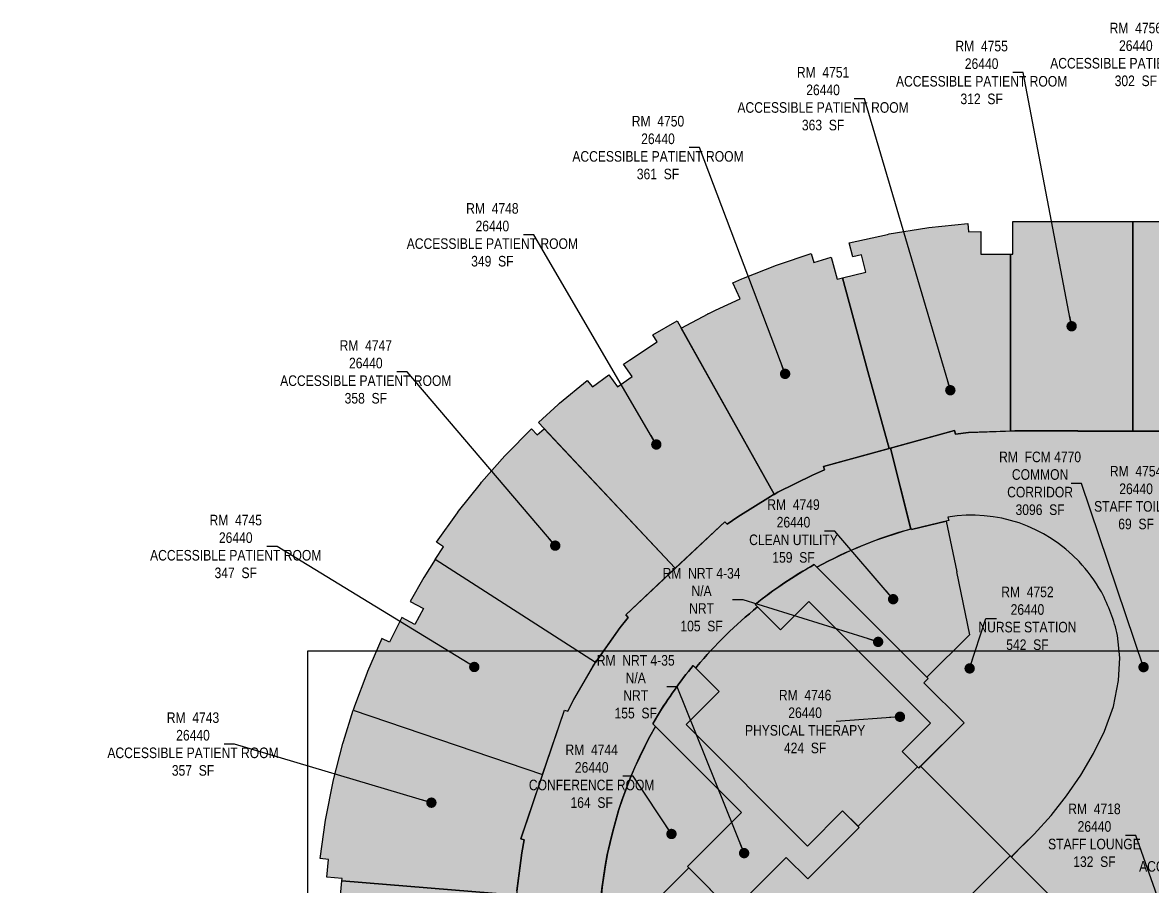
# Model space of a CAD drawing. Header units: inches. Extents: x -464 to 5863, y -325 to 4525.
# Drawn here: x -429 to 1069, y 3368 to 4514 of the extents above; entities that cross this region are included whole.
import ezdxf

# ---------------------------------------------------------------- set-up
doc = ezdxf.new("R2010")
doc.units = ezdxf.units.IN
doc.header["$LTSCALE"] = 48
doc.header["$MEASUREMENT"] = 0
for name, color, linetype in [('0-LABEL', 3, 'Continuous'), ('1-NRT', 200, 'Continuous'), ('1-NRT-PTN', 253, 'Continuous'), ('3-FCM', 190, 'Continuous'), ('3-FCM-PTN', 9, 'Continuous'), ('4-OCC', 6, 'Continuous'), ('4-OCC-PTN', 95, 'Continuous')]:
    doc.layers.add(name, color=color, linetype=linetype)
doc.layers.add('VP-Window', color=2, linetype='Continuous', plot=False)
doc.styles.add('ArialN', font='ARIALN.TTF')
doc.dimstyles.new('AB-220', dxfattribs={"dimscale": 220, "dimtxt": 0.0703125, "dimasz": 0.0625, "dimexe": 0.0625, "dimexo": 0.125, "dimgap": 0.1875, "dimtad": 0, "dimdec": 4, "dimrnd": 0.0625, "dimzin": 0, "dimdsep": 46, "dimlunit": 4, "dimtxsty": 'ArialN', "dimblk": 'ARCHTICK', "dimcen": 0.0625, "dimclrd": 256, "dimclre": 256, "dimclrt": 256, "dimadec": 0, "dimazin": 0, "dimtfac": 1, "dimtdec": 4, "dimtofl": 0, "dimtmove": 2, "dimatfit": 3, "dimldrblk": 'DOT', "dimfxl": 0, "dimfrac": 2, "dimtolj": 1, "dimtzin": 0, "dimlwd": -1, "dimlwe": -1, "dimarcsym": 0})

# ---------------------------------------------------------------- blocks, each defined once
blk = doc.blocks.new('_ArchTick')
at = {"const_width": 0.15}
blk.add_lwpolyline([(-0.5, -0.5), (0.5, 0.5)], dxfattribs=at)
blk = doc.blocks.new('_Dot')
at = {"lineweight": -2}
blk.add_line((-0.5, 0), (-1, 0), dxfattribs=at)
at = {"const_width": 0.5}
blk.add_lwpolyline([(-0.25, 0, 1), (0.25, 0, 1)], format="xyb", close=True, dxfattribs=at)

msp = doc.modelspace()

# ---------------------------------------------------------------- hatches: boundary and pattern name
at = {"layer": '1-NRT-PTN'}
h = msp.add_hatch(color=256, dxfattribs=at)
h.dxf.hatch_style = 1
edge = h.paths.add_edge_path()
edge.add_arc((896.5788500955109, 3301.093978106117), 566.0000000000701, 123.87358516390111, 128.7614464714486, ccw=False)
edge.add_arc((896.5788500953731, 3301.093978106329), 565.9999999998174, 119.1759593182058, 123.87358516390151, ccw=False)
edge.add_line((620.6576153211573, 3795.283690869014), (771.8181020233316, 3644.12320417605))
edge.add_line((771.8181020233316, 3644.12320417605), (766.16124777384, 3638.466349926556))
edge.add_line((766.16124777384, 3638.466349926556), (819.28264471048, 3585.344952989917))
edge.add_line((819.28264471048, 3585.344952989917), (759.2795633314, 3525.341871610835))
edge.add_line((759.2795633314, 3525.341871610835), (737.09408807167, 3547.527346870565))
edge.add_line((737.09408807167, 3547.527346870565), (774.6461626938946, 3585.079421492787))
edge.add_line((774.6461626938946, 3585.079421492787), (613.6025932786598, 3746.122990908021))
edge.add_line((613.6025932786598, 3746.122990908021), (576.050518656437, 3708.570916285798))
edge.add_line((576.050518656437, 3708.570916285798), (542.2179867089563, 3742.437810622235))
h = msp.add_hatch(color=256, dxfattribs=at)
h.dxf.hatch_style = 1
edge = h.paths.add_edge_path()
edge.add_arc((896.5788500954818, 3301.093978106158), 566.0000000000196, 140.4632226110262, 148.7487238157142, ccw=False)
edge.add_line((460.0705180172791, 3661.394513807019), (494.4554671029401, 3626.975864732303))
edge.add_line((494.4554671029401, 3626.975864732303), (450.5260918675104, 3583.046489496874))
edge.add_line((450.5260918675104, 3583.046489496874), (611.5696612827452, 3422.002920081638))
edge.add_line((611.5696612827452, 3422.002920081638), (658.2516819693611, 3468.684940768278))
edge.add_line((658.2516819693611, 3468.684940768278), (680.4371572291058, 3446.499465508545))
edge.add_line((680.4371572291058, 3446.499465508545), (612.2767680654944, 3378.339076344933))
edge.add_line((612.2767680654944, 3378.339076344933), (583.604802692934, 3406.985828372797))
edge.add_line((583.604802692934, 3406.985828372797), (511.9493906875379, 3335.3304163674))
edge.add_line((511.9493906875379, 3335.3304163674), (452.5378778883675, 3394.741929166571))
edge.add_line((452.5378778883675, 3394.741929166571), (524.1932898925949, 3466.397341171657))
edge.add_line((524.1932898925949, 3466.397341171657), (406.450249687885, 3584.165594720437))
edge.add_line((406.450249687885, 3584.165594720437), (412.705271520381, 3594.73041991294))
at = {"layer": '3-FCM-PTN'}
h = msp.add_hatch(color=256, dxfattribs=at)
h.dxf.hatch_style = 1
edge = h.paths.add_edge_path()
edge.add_line((1113.578033713755, 3828.202172647096), (1113.578033713755, 3760.764672647096))
edge.add_arc((869.5217420051583, 3671.555794435677), 259.8493745889942, 3.151092987763491, 20.078663492425108, ccw=False)
edge.add_arc((829.4082242399043, 3666.163850940581), 300.2154631269592, -10.628161886380724, 3.757771263953998, ccw=False)
edge.add_line((1124.473435582826, 3610.79377458438), (1113.16885824828, 3565.471297259224))
edge.add_line((1113.16885824828, 3565.471297259224), (1105.26908182826, 3541.833664056995))
edge.add_line((1105.26908182826, 3541.833664056995), (1099.333073101966, 3526.926719010287))
edge.add_line((1099.333073101966, 3526.926719010287), (1094.042128752156, 3514.338916519317))
edge.add_line((1094.042128752156, 3514.338916519317), (1088.492230906537, 3502.107699963561))
edge.add_line((1088.492230906537, 3502.107699963561), (1145.452738613305, 3502.107007489641))
edge.add_line((1145.452738613305, 3502.107007489641), (1145.452738613305, 3471.982007489647))
edge.add_line((1145.452738613305, 3471.982007489647), (1205.513038158238, 3471.982007489646))
edge.add_line((1205.513038158238, 3471.982007489646), (1334.702738613307, 3472.077172647094))
edge.add_line((1334.702738613307, 3472.077172647094), (1334.702738613307, 3471.952172647094))
edge.add_line((1334.702738613307, 3471.952172647094), (1403.327754191595, 3471.982007489645))
edge.add_line((1403.327754191595, 3471.982007489645), (1403.327754191595, 3491.732007489644))
edge.add_line((1403.327754191595, 3491.732007489644), (1499.077738613239, 3491.732007489644))
edge.add_line((1499.077738613239, 3491.732007489644), (1499.077754191595, 3467.107007489649))
edge.add_line((1499.077754191595, 3467.107007489649), (1530.077738613239, 3467.107007489648))
edge.add_line((1530.077738613239, 3467.107007489648), (1530.077754191595, 3496.856298804256))
edge.add_line((1530.077754191595, 3496.856298804256), (1586.577754188475, 3496.856298804259))
edge.add_line((1586.577754188475, 3496.856298804259), (1586.577738416591, 3518.044421758437))
edge.add_line((1586.577738416591, 3518.044421758437), (1698.577738613287, 3518.044507489659))
edge.add_line((1698.577738613287, 3518.044507489659), (1698.577754191578, 3515.57717264709))
edge.add_line((1698.577754191578, 3515.57717264709), (1690.577738610186, 3515.577172647091))
edge.add_line((1690.577738610186, 3515.577172647091), (1690.577738610186, 3467.077905552353))
edge.add_line((1690.577738610186, 3467.077905552353), (1944.622666659946, 3467.077905552353))
edge.add_line((1944.622666659946, 3467.077905552353), (1944.622666659946, 3364.013951851784))
edge.add_line((1944.622666659946, 3364.013951851784), (1842.827738613302, 3364.012671013478))
edge.add_line((1842.827738613302, 3364.012671013478), (1842.827738613302, 3359.840728938843))
edge.add_line((1842.827738613302, 3359.840728938843), (1050.500837960817, 3359.840728938843))
edge.add_line((1050.500837960817, 3359.840728938843), (989.1304007638047, 3298.470291741831))
edge.add_line((989.1304007638047, 3298.470291741831), (958.8420668139898, 3328.758625691646))
edge.add_line((958.8420668139898, 3328.758625691646), (959.74283279864, 3329.659391676296))
edge.add_line((959.74283279864, 3329.659391676296), (881.9244649306676, 3407.477769097246))
edge.add_line((881.9244649306676, 3407.477769097246), (912.2565891506312, 3437.809893317209))
edge.add_line((912.2565891506312, 3437.809893317209), (934.6794090287314, 3462.460778224522))
edge.add_line((934.6794090287314, 3462.460778224522), (955.3000059372972, 3488.564134632164))
edge.add_line((955.3000059372972, 3488.564134632164), (974.0322943711964, 3515.991071706486))
edge.add_line((974.0322943711964, 3515.991071706486), (990.8694424449242, 3544.741181443036))
edge.add_line((990.8694424449242, 3544.741181443036), (1005.644745466971, 3574.506721267549))
edge.add_line((1005.644745466971, 3574.506721267549), (1017.495987070415, 3607.265318663052))
edge.add_line((1017.495987070415, 3607.265318663052), (1024.401225688564, 3641.522704021667))
edge.add_line((1024.401225688564, 3641.522704021667), (1025.883735810645, 3671.461709501473))
edge.add_line((1025.883735810645, 3671.461709501473), (1022.812802443561, 3701.277306982524))
edge.add_arc((800.6111259082473, 3652.038095093618), 227.5919265759328, 12.49466316577118, 28.04783506279022)
edge.add_arc((813.0848629529132, 3651.749137135179), 216.8054369348024, 29.66547328204573, 42.88538997744219)
edge.add_arc((829.2958716009333, 3664.771290165065), 196.0710116686787, 43.32097591850857, 99.1857372867085)
edge.add_line((797.9959867114995, 3858.327893830989), (798.9451620128058, 3853.862375129293))
edge.add_line((798.9451620128058, 3853.862375129293), (749.7755216519655, 3841.603006894886))
edge.add_line((749.7755216519655, 3841.603006894886), (749.7755216437346, 3841.603006892827))
edge.add_line((749.7755216437346, 3841.603006892827), (749.4667476144297, 3842.555416524074))
edge.add_line((749.4667476144297, 3842.555416524074), (748.7876903142243, 3842.370443941763))
edge.add_line((748.7876903142243, 3842.370443941763), (721.7990874320059, 3949.78129015099))
edge.add_line((721.7990874320059, 3949.78129015099), (806.7681102795251, 3972.946504617268))
edge.add_line((806.7681102795251, 3972.946504617268), (807.9915339900527, 3968.459038405239))
edge.add_line((807.9915339900527, 3968.459038405239), (825.1192358128029, 3970.463516488446))
edge.add_line((825.1192358128029, 3970.463516488446), (886.5952015190416, 3972.576451851774))
edge.add_line((886.5952015190416, 3972.576451851774), (970.3902386101873, 3972.577184757045))
edge.add_line((970.3902386101873, 3972.577184757045), (970.3902386101873, 3972.3263595513))
edge.add_line((970.3902386101873, 3972.3263595513), (1115.827738610187, 3972.326359551299))
edge.add_line((1115.827738610187, 3972.326359551299), (1115.827738610187, 3972.577172647105))
edge.add_line((1115.827738610187, 3972.577172647105), (1295.952738610189, 3972.57717264708))
edge.add_line((1295.952738610189, 3972.57717264708), (1295.952738610189, 3972.327184757019))
edge.add_line((1295.952738610189, 3972.327184757019), (1440.827738610198, 3972.327184757041))
edge.add_line((1440.827738610198, 3972.327184757041), (1440.827738610198, 3972.579612159221))
edge.add_line((1440.827738610198, 3972.579612159221), (1597.765238610189, 3972.577184756984))
edge.add_line((1597.765238610189, 3972.577184756984), (1630.390238610187, 3972.577184756984))
edge.add_line((1630.390238610187, 3972.577184756984), (1630.390238610187, 3972.327184757025))
edge.add_line((1630.390238610187, 3972.327184757025), (1775.827738610184, 3972.327184757016))
edge.add_line((1775.827738610184, 3972.327184757016), (1775.824657182819, 3972.577146770491))
edge.add_line((1775.824657182819, 3972.577146770491), (1816.327738610186, 3972.577184757041))
edge.add_line((1816.327738610186, 3972.577184757041), (1816.327738610177, 3972.32718475704))
edge.add_line((1816.327738610177, 3972.32718475704), (1948.327738610184, 3972.327184756978))
edge.add_line((1948.327738610184, 3972.327184756978), (1948.327738610184, 3972.577184757077))
edge.add_line((1948.327738610184, 3972.577184757077), (2045.577738610189, 3972.577184756989))
edge.add_line((2045.577738610189, 3972.577184756989), (2045.577738610189, 4070.826451851781))
edge.add_line((2045.577738610189, 4070.826451851781), (2115.577738610189, 4070.82645185178))
edge.add_line((2115.577738610189, 4070.82645185178), (2115.577738610189, 3969.95145185178))
edge.add_line((2115.577738610189, 3969.95145185178), (2281.910683266682, 3969.326451851779))
edge.add_line((2281.910683266682, 3969.326451851779), (2281.982439541505, 3874.077172647092))
edge.add_line((2281.982439541505, 3874.077172647092), (2110.452738610182, 3874.077172647092))
edge.add_line((2110.452738610182, 3874.077172647092), (2110.452738610182, 3792.577172647096))
edge.add_line((2110.452738610182, 3792.577172647096), (2103.077738610182, 3792.577235315806))
edge.add_line((2103.077738610182, 3792.577235315806), (2103.077738613305, 3737.827172647092))
edge.add_line((2103.077738613305, 3737.827172647092), (2129.702738613287, 3737.827172645417))
edge.add_line((2129.702738613287, 3737.827172645417), (2129.702738613287, 3502.07717264709))
edge.add_line((2129.702738613287, 3502.07717264709), (2105.70273861018, 3502.07717264709))
edge.add_line((2105.70273861018, 3502.07717264709), (2105.70273861018, 3466.827905552354))
edge.add_line((2105.70273861018, 3466.827905552354), (2129.7027386133, 3466.827905552354))
edge.add_line((2129.7027386133, 3466.827905552354), (2129.7027386133, 3367.077184757038))
edge.add_line((2129.7027386133, 3367.077184757038), (2109.952738610181, 3367.077184757038))
edge.add_line((2109.952738610181, 3367.077184757038), (2109.952738610181, 3235.577172647105))
edge.add_line((2109.952738610159, 3235.577172647105), (2109.952738610201, 3183.139497853334))
edge.add_line((2109.952738610201, 3183.139497853334), (1997.577738606957, 3183.139497853334))
edge.add_line((1997.577738606957, 3183.139497853334), (1997.577738613309, 3367.076451851783))
edge.add_line((1997.577738613309, 3367.076451851783), (1950.577738656846, 3367.076451866884))
edge.add_line((1950.577738656846, 3367.076451866884), (1950.577738613309, 3364.013951851782))
edge.add_line((1950.577738613309, 3364.013951851782), (1944.638229878299, 3364.013951851784))
edge.add_line((1944.638229878299, 3364.013951851784), (1944.638431876614, 3467.077905552353))
edge.add_line((1944.638431876614, 3467.077905552353), (1997.577738607062, 3467.077905549551))
edge.add_line((1997.577738607062, 3467.077905549551), (1997.577738610189, 3867.077905552354))
edge.add_line((1997.577738610189, 3867.077905552354), (1690.577738610186, 3867.077905534506))
edge.add_line((1690.577738610186, 3867.077905534506), (1690.577738613145, 3816.169507489644))
edge.add_line((1690.577738613145, 3816.169507489644), (1573.702738610097, 3816.169507489644))
edge.add_line((1573.702738610097, 3816.169507489644), (1573.702738610097, 3832.077172647097))
edge.add_line((1573.702738610097, 3832.077172647097), (1500.452738610184, 3832.077172647097))
edge.add_line((1500.452738610184, 3832.077172647097), (1500.452738610117, 3862.232007489691))
edge.add_line((1500.452738610117, 3862.232007489691), (1332.077738613245, 3862.232007489645))
edge.add_line((1332.077738613245, 3862.232007489645), (1332.077738613245, 3867.107007489691))
edge.add_line((1332.077738613245, 3867.107007489691), (1223.077738613239, 3867.107007489645))
edge.add_line((1223.077738613239, 3867.107007489645), (1223.077738613239, 3861.982007489645))
edge.add_line((1223.077738613239, 3861.982007489645), (1145.577738613239, 3861.982007489646))
edge.add_line((1145.577738613239, 3861.982007489646), (1145.577738613307, 3828.202172647096))
edge.add_line((1145.577738613307, 3828.202172647096), (1113.578033713755, 3828.202172647096))
h = msp.add_hatch(color=256, dxfattribs=at)
h.dxf.hatch_style = 1
edge = h.paths.add_edge_path()
edge.add_line((463.3855045196962, 3658.076299651527), (460.0922486531218, 3661.372783171177))
edge.add_arc((896.6005807313245, 3301.072247470315), 566.0000000000197, 140.4632226110263, 148.7487238157143)
edge.add_line((412.7270021562236, 3594.708689277098), (406.4719803237277, 3584.143864084594))
edge.add_line((406.4719803237277, 3584.143864084594), (410.0525751296228, 3580.563269280803))
edge.add_arc((896.6005651530136, 3301.041679722518), 561.1249999999928, 150.1226528891559, 174.75821161997)
edge.add_arc((907.5053651458322, 3300.233726679023), 572.0580422735987, 174.7774093992157, 179.4419433045306)
edge.add_line((335.4744571363445, 3305.805442011269), (335.5994571363445, 3251.804709106011))
edge.add_line((335.5994571363445, 3251.804709106011), (335.5994571363445, 3105.555267217496))
edge.add_line((335.5994571363445, 3105.555267217496), (330.4744571363445, 3105.555267217496))
edge.add_line((330.4744571363445, 3105.555267217496), (330.8505651530196, 2992.646894879483))
edge.add_line((330.8505651530196, 2992.646894879483), (330.8505651530196, 2884.646894879483))
edge.add_arc((331.8505651530196, 2884.646894879483), 1, 180, 270)
edge.add_line((331.8505651530196, 2883.646894879483), (362.0858465272232, 2883.646894879483))
edge.add_line((362.0858465272232, 2883.646894879483), (482.5325853363903, 3004.093633688588))
edge.add_line((482.5325853363903, 3004.093633688588), (479.0704822331173, 3007.555736791861))
edge.add_line((479.0704822331173, 3007.555736791861), (556.3211651709263, 3084.80641972967))
edge.add_line((556.3211651709263, 3084.80641972967), (880.4588530051952, 3408.943371469808))
edge.add_line((880.4588530051952, 3408.943371469808), (959.74283279864, 3329.659391676296))
edge.add_line((959.74283279864, 3329.659391676296), (774.8175270101912, 3144.734085887842))
edge.add_line((774.8175270101912, 3144.734085887842), (774.4637100348629, 3144.380273376116))
edge.add_line((774.4637100348629, 3144.380273376116), (693.6770238690716, 3063.593582746724))
edge.add_line((693.6770238690716, 3063.593582746724), (377.2244692460191, 2747.141028123659))
edge.add_line((377.2244692460191, 2747.141028123659), (377.2244692460191, 2726.055267217489))
edge.add_line((377.2244692460191, 2726.055267217489), (337.8494571363427, 2726.055267217489))
edge.add_line((337.8494571363427, 2726.055267217489), (337.8494571363427, 2443.726467140116))
edge.add_line((337.8494571363427, 2443.726467140116), (330.5994571363427, 2443.726467140116))
edge.add_line((330.5994571363427, 2443.726467140116), (330.5994571363427, 2368.181174916513))
edge.add_line((330.5994571363427, 2368.181174916513), (345.3494692491405, 2368.181174916513))
edge.add_line((345.3494692491405, 2368.181174916513), (345.3494654414463, 2300.305436207182))
edge.add_line((345.3494654414463, 2300.305436207182), (227.5369692491405, 2300.305436207182))
edge.add_line((227.5369692491405, 2300.305436207182), (227.5369692491442, 2375.555442011253))
edge.add_line((227.5369692491442, 2375.555442011253), (223.1005651529905, 2375.555442011253))
edge.add_line((223.1005651529905, 2375.555442011253), (223.1002351160279, 2471.742942011162))
edge.add_line((223.1002351160279, 2471.742942011162), (223.3477434341404, 2471.742942011162))
edge.add_line((223.3477434341404, 2471.742942011162), (223.347743434115, 2617.056010592125))
edge.add_line((223.347743434115, 2617.056010592125), (223.0977434341113, 2617.056010592125))
edge.add_line((223.0977434341113, 2617.056010592125), (223.0977434340895, 2797.181010592112))
edge.add_line((223.0977434340895, 2797.181010592112), (223.3477434340895, 2797.181010592112))
edge.add_line((223.3477434340895, 2797.181010592112), (223.3477434341077, 2942.057147753656))
edge.add_line((223.3477434341077, 2942.057147753656), (223.0977434341077, 2942.057147753656))
edge.add_line((223.0977434341077, 2942.057147753656), (223.0977434341295, 3122.182147753617))
edge.add_line((223.0977434341295, 3122.182147753617), (223.3477434340695, 3122.182147753617))
edge.add_line((223.3477434340695, 3122.182147753617), (223.3505651529978, 3191.556983429149))
edge.add_line((223.3505651529978, 3191.556983429149), (223.0977434340513, 3191.555267217477))
edge.add_line((223.0977434340513, 3191.555267217477), (223.0977434340622, 3284.117767217476))
edge.add_line((223.0977434340622, 3284.117767217476), (223.3505651530087, 3284.117767217476))
edge.add_line((223.3505651530087, 3284.117767217476), (223.3477434339149, 3301.041707018187))
edge.add_line((223.3477434339149, 3301.041707018187), (225.4841328296226, 3351.941019152155))
edge.add_line((225.4841328296226, 3351.941019152155), (225.6681058266696, 3356.805539149108))
edge.add_line((225.6681058266696, 3356.805539149108), (226.1479061275897, 3362.38156482607))
edge.add_line((226.1479061275897, 3362.38156482607), (232.7200452074977, 3412.95633141592))
edge.add_line((232.7200452074977, 3412.95633141592), (235.860031664428, 3430.236284093193))
edge.add_line((235.860031664428, 3430.236284093193), (231.4702071707653, 3431.726428713229))
edge.add_line((231.4702071707653, 3431.726428713229), (289.2923200377064, 3602.318414252311))
edge.add_line((289.2923200377064, 3602.318414252311), (293.7610089839383, 3600.801498757978))
edge.add_line((293.7610089839383, 3600.801498757978), (301.7179625816281, 3616.286393088212))
edge.add_line((301.7179625816281, 3616.286393088212), (327.6129496427421, 3660.927224084349))
edge.add_line((327.6129496427421, 3660.927224084349), (330.3924540537683, 3665.248333245127))
edge.add_line((330.3924540537683, 3665.248333245127), (333.4329915633463, 3669.968217852993))
edge.add_line((333.4329915633463, 3669.968217852993), (363.2696445087842, 3711.94468946165))
edge.add_line((363.2696445087842, 3711.94468946165), (373.8543272326443, 3725.306749496043))
edge.add_line((373.8543272326443, 3725.306749496043), (370.6715006943851, 3728.690349297356))
edge.add_line((370.6715006943851, 3728.690349297356), (501.8693216444045, 3852.108935429844))
edge.add_line((501.8693216444045, 3852.108935429844), (505.0538201168675, 3848.723713855865))
edge.add_line((505.0538201168675, 3848.723713855865), (519.4772755562846, 3858.746364012477))
edge.add_line((519.4772755562846, 3858.746364012477), (562.7614439843602, 3885.691934078059))
edge.add_line((562.7614439843602, 3885.691934078059), (567.640898831558, 3888.453235647239))
edge.add_line((567.640898831558, 3888.453235647239), (572.5491089620283, 3891.167244830408))
edge.add_line((572.5491089620283, 3891.167244830408), (618.1503295217536, 3914.009842084883))
edge.add_line((618.1503295217536, 3914.009842084883), (634.2141391391252, 3921.056092570307))
edge.add_line((634.2141391391252, 3921.056092570307), (632.9950636215418, 3925.542879330768))
edge.add_line((632.9950636215418, 3925.542879330768), (721.7990874320095, 3949.781290150979))
edge.add_line((721.7990874320095, 3949.781290150979), (747.885395264013, 3846.115096555124))
edge.add_line((747.885395264013, 3846.115096555124), (748.7876903142243, 3842.370443941763))
edge.add_arc((897.5317547774041, 3298.987096977963), 563.3739952026618, 105.3089466258084, 119.0139452709643)
edge.add_line((624.2827022559705, 3791.658603934421), (620.679345957, 3795.261960233172))
edge.add_arc((896.6005807312183, 3301.072247470485), 565.9999999998198, 119.1759593182059, 128.761446471449)
edge.add_line((542.2397173448172, 3742.416079986405), (545.5443900002502, 3739.108050903248))
edge.add_arc((878.9597558135335, 3324.803715225146), 531.8024903308359, 128.825703994237, 128.8280798935644)
edge.add_arc((896.5739409465023, 3301.069518893304), 561.3371981902865, 128.7097795917253, 140.2621555218005)
edge.add_arc((871.2583598507158, 3320.334507263956), 529.5562146184747, 140.1140029927087, 140.3733209694459)
at = {"layer": '4-OCC-PTN'}
h = msp.add_hatch(color=13, dxfattribs=at)
h.dxf.hatch_style = 1
h.paths.add_polyline_path([(881.0152386101873, 3972.384667943694), (825.1192358128029, 3970.463516488446), (807.9915339900527, 3968.459038405239), (806.7681102795251, 3972.946504617268), (719.8808271952477, 3949.258312384523), (691.5348258483046, 4051.465477420466), (691.878106036642, 4051.560682298496), (658.230566003531, 4175.387232233883), (689.04004038082, 4183.06889694902), (683.2467423307536, 4206.304843854961), (671.6030689939145, 4203.401750035709), (666.9333260996519, 4222.131305639057), (717.6311784197479, 4233.272627904264), (720.1208713453162, 4233.747149175791), (770.0945151964517, 4241.827897331348), (772.5726587832652, 4242.157752395187), (824.198143015261, 4247.564129750868), (825.0466747591382, 4236.467691037355), (841.5777386101782, 4237.130044897422), (841.5777386101782, 4206.827172647094), (881.0152386101873, 4206.827172647094)])
h = msp.add_hatch(color=13, dxfattribs=at)
h.dxf.hatch_style = 1
h.paths.add_polyline_path([(1043.108916382684, 4250.326926749518), (883.9527386101873, 4250.326885405952), (883.9527386101873, 4206.827172647094), (881.0152386101873, 4206.827172647094), (881.0152386101873, 3972.384667943694), (886.5952015190425, 3972.576451851774), (970.3902386101873, 3972.577184757045), (1043.108916382682, 3972.3263595513)])
h = msp.add_hatch(color=13, dxfattribs=at)
h.dxf.hatch_style = 1
h.paths.add_polyline_path([(1148.452738610184, 3972.5771726471), (1115.827738610187, 3972.577172647105), (1115.827738610187, 3972.326359551299), (1043.390238610178, 3972.3263595513), (1043.108916382684, 4250.326926749518), (1092.077738288557, 4250.326926749518), (1092.077738288557, 4239.202905552354), (1116.327738610184, 4239.202905552354), (1116.327738610184, 4206.827172647094), (1148.577749588654, 4206.827181024802), (1148.577738288552, 4250.32695414684), (1205.890238610187, 4250.32695414684), (1205.890238610187, 3972.577172646978)])
h = msp.add_hatch(color=13, dxfattribs=at)
h.dxf.hatch_style = 1
h.paths.add_polyline_path([(719.8808271952477, 3949.258312384523), (632.9733329856609, 3925.564609966756), (634.1924085032825, 3921.077823206149), (618.128598885911, 3914.031572720725), (572.5273783261856, 3891.188975466251), (570.2911872173701, 3889.971368835162), (567.6191681957154, 3888.474966283082), (444.1308640063254, 4108.979199777499), (479.7078038276305, 4127.662592110926), (479.647525661716, 4127.771336799262), (481.5407065056062, 4128.758387875252), (489.5310359195629, 4132.917904818243), (522.4679142003444, 4147.928162659187), (512.8538617233063, 4169.024356671716), (524.5084714631031, 4174.335647872929), (526.8694080649949, 4175.337793201063), (570.7212517055615, 4192.611345513054), (573.1279153919623, 4193.48729143024), (616.5029699476692, 4207.99641256705), (620.2089962382835, 4195.874417665627), (643.1375078954553, 4202.884292500141), (651.1335896169131, 4173.617757285267), (658.2306909765176, 4175.38726339319), (691.878106036642, 4051.560682298496), (691.5348258483046, 4051.465477420466)])
h = msp.add_hatch(color=13, dxfattribs=at)
h.dxf.hatch_style = 1
h.paths.add_polyline_path([(567.6212842053429, 3888.471187875897), (562.7397133485175, 3885.713664713901), (519.4411074729888, 3858.758062275317), (505.032089481023, 3848.745444491708), (501.8475910085618, 3852.130666065686), (436.2486805335849, 3790.421372999475), (254.6629536054044, 3983.66561550557), (280.7430659413641, 4007.559542078267), (282.6759024068598, 4009.244987329945), (319.5490830537693, 4039.640892242465), (326.4003223565034, 4030.871705954211), (348.2112806679835, 4047.010966316531), (359.7224484367017, 4030.91930143616), (379.24222376925, 4044.882767014836), (367.6602096830248, 4061.073469214637), (375.4736718432797, 4066.245087069434), (375.4043479696594, 4066.349824016101), (412.2109690933231, 4090.711595409581), (406.4962049776369, 4099.789815378337), (438.6652182218533, 4118.738812577831)])
h = msp.add_hatch(color=13, dxfattribs=at)
h.dxf.hatch_style = 1
h.paths.add_polyline_path([(262.3235147887409, 3975.513162962815), (436.2486805335849, 3790.421372999475), (370.6497700585425, 3728.712079933199), (373.8290708067981, 3725.324077615713), (362.9539894433802, 3711.561900473795), (333.432359240269, 3669.974955165329), (332.0886446464957, 3667.963033087377), (330.3606080648025, 3665.276570467028), (117.9324470129451, 3801.918573411351), (128.7881058989334, 3818.958544958516), (119.5900727710561, 3825.162696336544), (147.311360263857, 3864.084285191391), (148.8547649864214, 3866.132454237004), (177.8220934926959, 3902.550993336155), (179.4512079182715, 3904.489678872671), (210.2661870232043, 3939.319735307207), (212.0174848456483, 3941.197650407293), (245.4086382979605, 3975.162669864396), (253.3139189078339, 3967.257389254524)])
h = msp.add_hatch(color=13, dxfattribs=at)
h.dxf.hatch_style = 1
edge = h.paths.add_edge_path()
edge.add_line((749.7755216519637, 3841.603006894886), (795.4687184990909, 3852.95019484522))
edge.add_line((795.4687184990909, 3852.95019484522), (809.7579283673568, 3785.724747858382))
edge.add_line((809.7579283673568, 3785.724747858382), (809.2546735533143, 3785.617777745465))
edge.add_line((809.2546735533143, 3785.617777745465), (826.353349335208, 3702.105597046209))
edge.add_line((826.353349335208, 3702.105597046209), (770.094529244203, 3645.846776955179))
edge.add_line((770.094529244203, 3645.846776955179), (624.260971625945, 3791.680334573437))
edge.add_arc((896.5556328608361, 3301.057356718124), 561.1196743446441, 105.1967599438079, 119.0301772345097, ccw=False)
edge.add_line((749.4667476149299, 3842.55541652421), (749.7755216519637, 3841.603006894886))
h = msp.add_hatch(color=13, dxfattribs=at)
h.dxf.hatch_style = 1
edge = h.paths.add_edge_path()
edge.add_line((761.6695731392957, 3527.731881418731), (881.9244649306676, 3407.477769097246))
edge.add_line((881.9244649306676, 3407.477769097246), (883.6480329333555, 3409.201337099933))
edge.add_line((883.6480329333555, 3409.201337099933), (897.9669452523777, 3423.520249418954))
edge.add_line((897.9669452523777, 3423.520249418954), (912.2565891506312, 3437.80989331721))
edge.add_line((912.2565891506312, 3437.80989331721), (934.6794090287314, 3462.460778224522))
edge.add_line((934.6794090287314, 3462.460778224522), (955.3000059372972, 3488.564134632164))
edge.add_line((955.3000059372972, 3488.564134632164), (974.0322943711964, 3515.991071706487))
edge.add_line((974.0322943711964, 3515.991071706487), (990.8694424449242, 3544.741181443036))
edge.add_line((990.8694424449242, 3544.741181443036), (1005.644745466971, 3574.506721267549))
edge.add_line((1005.644745466971, 3574.506721267549), (1017.495987070415, 3607.265318663052))
edge.add_line((1017.495987070415, 3607.265318663052), (1024.401225688566, 3641.522704021668))
edge.add_line((1024.401225688566, 3641.522704021668), (1025.883735810645, 3671.461709501473))
edge.add_line((1025.883735810645, 3671.461709501473), (1022.812802443561, 3701.277306982525))
edge.add_arc((800.6111259082506, 3652.038095093619), 227.5919265759296, 12.49466316577148, 28.04783506279051)
edge.add_arc((813.0848629529094, 3651.74913713518), 216.8054369348055, 29.66547328204512, 42.8853899774416)
edge.add_arc((829.2958716009351, 3664.771290165068), 196.0710116686759, 43.32097591850845, 99.18573728670917)
edge.add_line((797.9959867114995, 3858.327893830989), (798.9451620128058, 3853.862375129293))
edge.add_line((798.9451620128058, 3853.862375129293), (795.4687184990909, 3852.95019484522))
edge.add_line((795.4687184990909, 3852.95019484522), (809.7579283673714, 3785.724747858385))
edge.add_line((809.7579283673714, 3785.724747858385), (809.2546735533143, 3785.617777745465))
edge.add_line((809.2546735533143, 3785.617777745465), (826.353349335208, 3702.105597046209))
edge.add_line((826.353349335208, 3702.105597046209), (770.094529244203, 3645.846776955179))
edge.add_line((770.094529244203, 3645.846776955179), (771.8181020233316, 3644.12320417605))
edge.add_line((771.8181020233316, 3644.12320417605), (766.16124777384, 3638.466349926556))
edge.add_line((766.16124777384, 3638.466349926556), (819.28264471048, 3585.344952989917))
edge.add_line((819.28264471048, 3585.344952989917), (761.6695731392957, 3527.731881418731))
h = msp.add_hatch(color=13, dxfattribs=at)
h.dxf.hatch_style = 1
h.paths.add_polyline_path([(330.3517946282174, 3665.262868808051), (117.9336122857295, 3801.917823862861), (102.7365571773645, 3778.065803796226), (84.77166031644097, 3746.312955323774), (102.2606952164589, 3737.013870516776), (90.9933777095977, 3715.823128288162), (73.50437298986449, 3725.122197048016), (57.22129662819876, 3692.476240295884), (47.13701695120486, 3697.179759340813), (28.08574696437077, 3653.35372256695), (27.12503630687766, 3650.975880192849), (10.83925624585768, 3607.417581726771), (9.123892153260527, 3602.200393293419), (260.3981183787874, 3517.031054136724), (289.2705775813575, 3602.340109962268), (293.7441950025369, 3600.82156041449), (301.7611291131544, 3616.430557348005), (327.5912190068976, 3660.94895472019)])
h = msp.add_hatch(color=13, dxfattribs=at)
h.dxf.hatch_style = 1
edge = h.paths.add_edge_path()
edge.add_arc((871.2366292148304, 3320.356237900135), 529.5562146182197, 140.1140029927259, 140.3756625806526, ccw=False)
edge.add_arc((896.5522103104613, 3301.091249529455), 561.3371981899303, 128.7097795917292, 140.2621555218044, ccw=False)
edge.add_line((545.5054795829911, 3739.115955359247), (576.050518656437, 3708.570916285798))
edge.add_line((576.050518656437, 3708.570916285798), (613.6025932787126, 3746.122990908072))
edge.add_line((613.6025932787126, 3746.122990908072), (774.6461626939455, 3585.079421492839))
edge.add_line((774.6461626939455, 3585.079421492839), (737.0940880717245, 3547.527346870615))
edge.add_line((737.0940880717245, 3547.527346870615), (757.5559905522551, 3527.06544438998))
edge.add_line((757.5559905522551, 3527.06544438998), (678.71358445001, 3448.223038287731))
edge.add_line((678.71358445001, 3448.223038287731), (658.2516819694175, 3468.684940768334))
edge.add_line((658.2516819694175, 3468.684940768334), (611.5696612827852, 3422.002920081703))
edge.add_line((611.5696612827852, 3422.002920081703), (450.5260918675632, 3583.046489496926))
edge.add_line((450.5260918675632, 3583.046489496926), (494.4554671029911, 3626.975864732354))
edge.add_line((494.4554671029911, 3626.975864732354), (463.3499711143087, 3658.081360720997))
h = msp.add_hatch(color=13, dxfattribs=at)
h.dxf.hatch_style = 1
h.paths.add_polyline_path([(225.6463751908269, 3356.827269784951), (-5.975665235804485, 3376.073203376993), (-5.722093120793801, 3379.12484801231), (-25.7469704065405, 3380.789500335362), (-23.77176119057353, 3404.31164272249), (-34.83164171199846, 3405.552206821868), (-27.72636598241829, 3456.108873104486), (-27.22760569871556, 3458.627797044614), (-17.63106938054611, 3507.463130587609), (-17.06194917199886, 3509.968122922976), (-4.684812244549761, 3558.173895030098), (-3.979484908937451, 3560.64179010646), (9.123892153260527, 3602.200393293419), (260.3981183787874, 3517.031054136725), (231.4484765349227, 3431.748159349072), (235.8383010285853, 3430.258014729035), (232.6930956592952, 3412.978739696578), (226.0711926155638, 3361.938970913861)])
h = msp.add_hatch(color=13, dxfattribs=at)
h.dxf.hatch_style = 1
edge = h.paths.add_edge_path()
edge.add_arc((896.1424739817041, 3301.181295373056), 560.6930707639245, 150.1126305999556, 175.0174823891632, ccw=False)
edge.add_line((410.0178713677043, 3580.572759695179), (524.2078330720943, 3466.382797992157))
edge.add_line((524.2078330720943, 3466.382797992157), (452.5248891848865, 3394.69985410409))
edge.add_line((452.5248891848865, 3394.69985410409), (454.2484619640392, 3392.976281324959))
edge.add_line((454.2484619640392, 3392.976281324959), (411.1495984416935, 3349.877417802097))
edge.add_line((411.1495984416935, 3349.877417802097), (337.5681248862894, 3349.878483539449))
h = msp.add_hatch(color=13, dxfattribs=at)
h.dxf.hatch_style = 1
edge = h.paths.add_edge_path()
edge.add_line((337.568124885595, 3349.878483531488), (411.1506641710854, 3349.878483531488))
edge.add_line((411.1506641710854, 3349.878483531488), (454.2484619640287, 3392.976281324948))
edge.add_line((454.2484619640287, 3392.976281324948), (511.921858804557, 3335.302884484419))
edge.add_line((511.921858804557, 3335.302884484419), (583.604802692934, 3406.985828372797))
edge.add_line((583.604802692934, 3406.985828372797), (612.2767680654944, 3378.339076344933))
edge.add_line((612.2767680654944, 3378.339076344933), (680.4245505565283, 3446.486858836001))
edge.add_line((680.4245505565283, 3446.486858836001), (678.7006113247663, 3448.210798067751))
edge.add_line((678.7006113247663, 3448.210798067751), (757.5430174270629, 3527.053204170051))
edge.add_line((757.5430174270629, 3527.053204170051), (759.2665902062082, 3525.329631390906))
edge.add_line((759.2665902062082, 3525.329631390906), (761.6566000141039, 3527.719641198802))
edge.add_line((761.6566000141039, 3527.719641198802), (880.4236294289473, 3408.952342071688))
edge.add_line((880.4236294289473, 3408.952342071688), (558.010086956983, 3086.53953177844))
edge.add_line((558.010086956983, 3086.53953177844), (395.2978175902764, 3249.251699521922))
edge.add_line((395.2978175902764, 3249.251699521922), (335.4421833301755, 3249.251583297076))
edge.add_line((335.4421833301755, 3249.251583297076), (335.43975337531, 3305.314932427183))
edge.add_line((335.43975337531, 3305.314932427183), (335.438595983611, 3305.814932427183))
edge.add_arc((903.2363877956568, 3300.476311661623), 567.8228889876788, 175.0087973377392, 179.4613021932879, ccw=False)
edge.add_arc((337.5673846076419, 3349.878418880092), 0.0007430957212447236, 4.991202675322313, 175.0087973246778, ccw=False)
h = msp.add_hatch(color=13, dxfattribs=at)
h.dxf.hatch_style = 1
h.paths.add_polyline_path([(223.0760127982104, 3194.641946970295), (-40.67226138671126, 3194.641946970296), (-40.67226138671126, 3299.762839901337), (-40.60209517342795, 3302.403431269455), (-39.20866184541759, 3353.428135065451), (-8.004916684072526, 3351.651928599299), (-5.975665235804485, 3376.073203376993), (225.6463751908269, 3356.827269784951), (225.4624021937799, 3351.962749787997), (223.3260127980722, 3301.063437654031), (223.328834517166, 3284.139497853319), (223.0760127982195, 3284.139497853319), (223.0760127982086, 3197.95199785332)])

# ---------------------------------------------------------------- linework, layer by layer
at = {"layer": '1-NRT'}
for points in [[(542.2179867089563, 3742.437810622235, -0.02133055249676349), (581.1117358885714, 3771.026419903898, -0.02050013054783271), (620.6576153211573, 3795.283690869014), (771.8181020233316, 3644.12320417605), (766.16124777384, 3638.466349926556), (819.28264471048, 3585.344952989917), (759.2795633314, 3525.341871610835), (759.2795633314, 3525.341871610835), (759.2795633314, 3525.341871610835), (737.09408807167, 3547.527346870565), (774.6461626938946, 3585.079421492787), (613.6025932786598, 3746.122990908021), (576.050518656437, 3708.570916285798), (542.2179867089563, 3742.437810622235)], [(412.705271520381, 3594.73041991294, -0.03616807753036961), (460.0705180172791, 3661.394513807019), (494.4554671029401, 3626.975864732303), (450.5260918675104, 3583.046489496874), (611.5696612827452, 3422.002920081638), (658.2516819693611, 3468.684940768278), (680.4371572291058, 3446.499465508545), (612.2767680654944, 3378.339076344933), (583.604802692934, 3406.985828372797), (511.9493906875379, 3335.3304163674), (452.5378778883675, 3394.741929166571), (524.1932898925949, 3466.397341171657), (406.450249687885, 3584.165594720437)]]:
    msp.add_lwpolyline(points, format="xyb", close=True, dxfattribs=at)
at = {"layer": '3-FCM'}
for points in [[(959.74283279864, 3329.659391676296), (881.9244649306676, 3407.477769097246), (912.2565891506312, 3437.809893317209), (934.6794090287314, 3462.460778224522), (955.3000059372972, 3488.564134632164), (974.0322943711964, 3515.991071706486), (990.8694424449242, 3544.741181443036), (1005.644745466971, 3574.506721267549), (1017.495987070415, 3607.265318663052), (1024.401225688564, 3641.522704021667), (1025.883735810645, 3671.461709501473), (1022.812802443561, 3701.277306982524, 0.06796788778587905), (1001.473594473035, 3759.053765743316, 0.05774682954742581), (971.9417739170768, 3799.292619957751, 0.2487013225084055), (797.9959867114995, 3858.327893830989), (798.9451620128058, 3853.862375129293), (749.7755216519655, 3841.603006894886), (749.7755216437346, 3841.603006892827), (749.4667476144297, 3842.555416524074), (748.7876903142243, 3842.370443941763), (721.7990874320059, 3949.78129015099), (806.7681102795251, 3972.946504617268), (807.9915339900527, 3968.459038405239), (825.1192358128029, 3970.463516488446), (886.5952015190416, 3972.576451851774), (970.3902386101873, 3972.577184757045), (970.3902386101873, 3972.3263595513), (1115.827738610187, 3972.326359551299)], [(226.1479061275897, 3362.38156482607), (232.7200452074977, 3412.95633141592), (235.860031664428, 3430.236284093193), (231.4702071707653, 3431.726428713229), (289.2923200377064, 3602.318414252311), (293.7610089839383, 3600.801498757978), (301.7179625816281, 3616.286393088212), (327.6129496427421, 3660.927224084349), (330.3924540537683, 3665.248333245127), (333.4329915633463, 3669.968217852993), (363.2696445087842, 3711.94468946165), (373.8543272326443, 3725.306749496043), (370.6715006943851, 3728.690349297356), (501.8693216444045, 3852.108935429844), (505.0538201168675, 3848.723713855865), (519.4772755562846, 3858.746364012477), (562.7614439843602, 3885.691934078059), (567.640898831558, 3888.453235647239), (572.5491089620283, 3891.167244830408), (618.1503295217536, 3914.009842084883), (634.2141391391252, 3921.056092570307), (632.9950636215418, 3925.542879330768), (721.7990874320095, 3949.781290150979), (747.885395264013, 3846.115096555124), (747.885395264013, 3846.115096555124), (748.7876903142243, 3842.370443941763, 0.05987071971899321), (624.2827022559705, 3791.658603934421), (620.679345957, 3795.261960233172, 0.04184898273055376), (542.2397173448172, 3742.416079986405), (545.5443900002502, 3739.108050903248, 1.036681649006444e-05), (545.5272102188393, 3739.094224723398, 0.05044948437000658), (464.9182800886739, 3659.918847332849, 0.001131488608787061), (463.3855045196962, 3658.076299651527), (460.0922486531218, 3661.372783171177, 0.03616807753036961), (412.7270021562236, 3594.708689277098), (406.4719803237277, 3584.143864084594), (410.0525751296228, 3580.563269280803, 0.1079088427142347), (337.8221723164662, 3352.305442011264, 0.02035567946451007)]]:
    msp.add_lwpolyline(points, format="xyb", dxfattribs=at)
msp.add_lwpolyline([(556.3211651709263, 3084.80641972967), (880.4588530051952, 3408.943371469808), (959.74283279864, 3329.659391676296)], dxfattribs=at)
at = {"layer": '4-OCC'}
for p, q in [((651.1335896169131, 4173.617757285267), (665.3275423901288, 4177.156707182578)), ((330.3542350501849, 3665.280669836329), (117.9324470129451, 3801.918573411349)), ((328.6974696992021, 3662.705007820112), (332.0110004011677, 3667.856331852547))]:
    msp.add_line(p, q, dxfattribs=at)
for points in [[(881.0152386101873, 3972.384667943694), (825.1192358128029, 3970.463516488446), (807.9915339900527, 3968.459038405239), (806.7681102795251, 3972.946504617268), (719.8808271952477, 3949.258312384523), (691.5348258483046, 4051.465477420466), (691.878106036642, 4051.560682298496), (658.230566003531, 4175.387232233883), (689.04004038082, 4183.06889694902), (683.2467423307536, 4206.304843854961), (671.6030689939145, 4203.401750035709), (666.9333260996519, 4222.131305639057), (717.6311784197479, 4233.272627904264), (720.1208713453162, 4233.747149175791), (770.0945151964517, 4241.827897331348), (772.5726587832652, 4242.157752395187), (824.198143015261, 4247.564129750868), (825.0466747591382, 4236.467691037355), (841.5777386101782, 4237.130044897422), (841.5777386101782, 4206.827172647094), (881.0152386101873, 4206.827172647094)], [(1043.108916382684, 4250.326926749518), (1043.108916382682, 3972.3263595513), (970.3902386101873, 3972.3263595513), (970.3902386101873, 3972.577184757045), (886.5952015190416, 3972.576451851774), (881.0152386101873, 3972.384667943694), (881.0152386101873, 4206.827172647094), (883.9527386101873, 4206.827172647094), (883.9527386101873, 4250.326885405952)], [(1148.452738610184, 3972.5771726471), (1148.452738610184, 3972.5771726471), (1115.827738610187, 3972.577172647105), (1115.827738610187, 3972.326359551299), (1043.390238610178, 3972.3263595513), (1043.108916382684, 4250.326926749518), (1092.077738288557, 4250.326926749518), (1092.077738288557, 4239.202905552354), (1116.327738610184, 4239.202905552354), (1116.327738610184, 4206.827172647094), (1148.577749588654, 4206.827181024802), (1148.577738288552, 4250.32695414684), (1205.890238610187, 4250.32695414684), (1205.890238610187, 3972.577172646978), (1148.452738610184, 3972.5771726471), (1148.452738610184, 3972.5771726471)], [(719.8808271952477, 3949.258312384523), (632.9733329856609, 3925.564609966756), (634.1924085032825, 3921.077823206149), (618.128598885911, 3914.031572720725), (572.5273783261856, 3891.188975466251), (570.2911872173701, 3889.971368835162), (567.6191681957154, 3888.474966283082), (444.1308640063254, 4108.979199777499), (479.7078038276305, 4127.662592110926), (479.647525661716, 4127.771336799262), (481.5407065056062, 4128.758387875252), (489.5310359195629, 4132.917904818243), (522.4679142003444, 4147.928162659187), (512.8538617233063, 4169.024356671716), (524.5084714631031, 4174.335647872929), (526.8694080649949, 4175.337793201063), (570.7212517055615, 4192.611345513054), (573.1279153919623, 4193.48729143024), (616.5029699476692, 4207.99641256705), (620.2089962382835, 4195.874417665627), (643.1375078954553, 4202.884292500141), (651.1335896169131, 4173.617757285267), (658.2306909765176, 4175.38726339319), (691.878106036642, 4051.560682298496), (691.5348258483046, 4051.465477420466)], [(567.6212842053429, 3888.471187875897), (562.7397133485175, 3885.713664713901), (519.4411074729888, 3858.758062275317), (505.032089481023, 3848.745444491708), (501.8475910085618, 3852.130666065686), (436.2486805335849, 3790.421372999475), (254.6629536054044, 3983.66561550557), (280.7430659413641, 4007.559542078267), (282.6759024068598, 4009.244987329945), (319.5490830537693, 4039.640892242465), (326.4003223565034, 4030.871705954211), (348.2112806679835, 4047.010966316531), (359.7224484367017, 4030.91930143616), (379.24222376925, 4044.882767014836), (367.6602096830248, 4061.073469214637), (375.4736718432797, 4066.245087069434), (375.4043479696594, 4066.349824016101), (412.2109690933231, 4090.711595409581), (406.4962049776369, 4099.789815378337), (438.6652182218533, 4118.738812577831)], [(262.3235147887409, 3975.513162962815), (436.2486805335849, 3790.421372999475), (370.6497700585425, 3728.712079933199), (373.8290708067981, 3725.324077615713), (362.9539894433802, 3711.561900473795), (333.432359240269, 3669.974955165329), (332.0886446464957, 3667.963033087377), (330.3606080648025, 3665.276570467028), (117.9324470129451, 3801.918573411351), (128.7881058989334, 3818.958544958516), (119.5900727710561, 3825.162696336544), (147.311360263857, 3864.084285191391), (148.8547649864214, 3866.132454237004), (177.8220934926959, 3902.550993336155), (179.4512079182715, 3904.489678872671), (210.2661870232043, 3939.319735307207), (212.0174848456483, 3941.197650407293), (245.4086382979605, 3975.162669864396), (253.3139189078339, 3967.257389254524), (262.3235147887409, 3975.513162962815)], [(330.3517946282174, 3665.262868808051), (117.9336122857295, 3801.917823862861), (102.7365571773645, 3778.065803796226), (84.77166031644097, 3746.312955323774), (102.2606952164589, 3737.013870516776), (90.9933777095977, 3715.823128288162), (73.50437298986449, 3725.122197048016), (57.22129662819876, 3692.476240295884), (47.13701695120486, 3697.179759340813), (28.08574696437077, 3653.35372256695), (27.12503630687766, 3650.975880192849), (10.83925624585768, 3607.417581726771), (9.123892153260527, 3602.200393293419), (260.3981183787874, 3517.031054136724), (289.2705775813575, 3602.340109962268), (293.7441950025369, 3600.82156041449), (301.7611291131544, 3616.430557348005), (327.5912190068976, 3660.94895472019)], [(225.6463751908269, 3356.827269784951), (-5.975665235804485, 3376.073203376993), (-5.722093120793801, 3379.12484801231), (-25.7469704065405, 3380.789500335362), (-23.77176119057353, 3404.31164272249), (-34.83164171199846, 3405.552206821868), (-27.72636598241829, 3456.108873104486), (-27.22760569871556, 3458.627797044614), (-17.63106938054611, 3507.463130587609), (-17.06194917199886, 3509.968122922976), (-4.684812244549761, 3558.173895030098), (-3.979484908937451, 3560.64179010646), (9.123892153260527, 3602.200393293419), (260.3981183787874, 3517.031054136725), (231.4484765349227, 3431.748159349072), (235.8383010285853, 3430.258014729035), (232.6930956592952, 3412.978739696578), (226.0711926155638, 3361.938970913861)], [(223.0760127982104, 3194.641946970295), (-40.67226138671126, 3194.641946970296), (-40.67226138671126, 3299.762839901337), (-40.60209517342795, 3302.403431269455), (-39.20866184541759, 3353.428135065451), (-8.004916684072526, 3351.651928599299), (-5.975665235804485, 3376.073203376993), (225.6463751908269, 3356.827269784951), (225.4624021937799, 3351.962749787997), (223.3260127980722, 3301.063437654031), (223.328834517166, 3284.139497853319), (223.0760127982195, 3284.139497853319), (223.0760127982086, 3197.95199785332)]]:
    msp.add_lwpolyline(points, close=True, dxfattribs=at)
at = {"layer": '4-OCC', "flags": 128}
for points in [[(749.7755216519637, 3841.603006894886), (795.4687184990909, 3852.95019484522), (809.7579283673568, 3785.724747858382), (809.2546735533143, 3785.617777745465), (826.353349335208, 3702.105597046209), (770.094529244203, 3645.846776955179), (624.260971625945, 3791.680334573437, -0.06043307920197144), (749.4667476149299, 3842.55541652421)], [(761.6695731392957, 3527.731881418731), (881.9244649306676, 3407.477769097246), (883.6480329333555, 3409.201337099933), (897.9669452523777, 3423.520249418954), (912.2565891506312, 3437.80989331721), (934.6794090287314, 3462.460778224522), (955.3000059372972, 3488.564134632164), (974.0322943711964, 3515.991071706487), (990.8694424449242, 3544.741181443036), (1005.644745466971, 3574.506721267549), (1017.495987070415, 3607.265318663052), (1024.401225688566, 3641.522704021668), (1025.883735810645, 3671.461709501473), (1022.812802443561, 3701.277306982525, 0.06796788778587906), (1001.473594473035, 3759.053765743316, 0.0577468295474258), (971.9417739170768, 3799.292619957751, 0.2487013225084094), (797.9959867114995, 3858.327893830989), (798.9451620128058, 3853.862375129293), (795.4687184990909, 3852.95019484522), (809.7579283673714, 3785.724747858385), (809.2546735533143, 3785.617777745465), (826.353349335208, 3702.105597046209), (770.094529244203, 3645.846776955179), (771.8181020233316, 3644.12320417605), (766.16124777384, 3638.466349926556), (819.28264471048, 3585.344952989917), (761.6695731392957, 3527.731881418731)], [(337.5681248862894, 3349.878483539449, -0.1090976888517719), (410.0178713677043, 3580.572759695179), (524.2078330720943, 3466.382797992157), (452.5248891848865, 3394.69985410409), (454.2484619640392, 3392.976281324959), (411.1495984416935, 3349.877417802097), (337.5681248862894, 3349.878483539449)], [(337.568124885595, 3349.878483531488), (411.1506641710854, 3349.878483531488), (454.2484619640287, 3392.976281324948), (511.921858804557, 3335.302884484419), (583.604802692934, 3406.985828372797), (612.2767680654944, 3378.339076344933), (680.4245505565283, 3446.486858836001), (678.7006113247663, 3448.210798067751), (757.5430174270629, 3527.053204170051), (759.2665902062082, 3525.329631390906), (761.6566000141039, 3527.719641198802), (880.4236294289473, 3408.952342071688), (558.010086956983, 3086.53953177844), (395.2978175902764, 3249.251699521922), (335.4421833301755, 3249.251583297076), (335.43975337531, 3305.314932427183), (335.438595983611, 3305.814932427183, -0.0194301620329716), (337.5666443296888, 3349.878483531488, -0.9164724168938437)]]:
    msp.add_lwpolyline(points, format="xyb", close=True, dxfattribs=at)
at = {"layer": '4-OCC'}
msp.add_lwpolyline([(463.3499711143087, 3658.081360720997, -0.001141705828250803), (464.8965494528821, 3659.940577968742, -0.05044948437000667), (545.5054795829911, 3739.115955359247), (576.050518656437, 3708.570916285798), (613.6025932787126, 3746.122990908072), (774.6461626939455, 3585.079421492839), (737.0940880717245, 3547.527346870615), (757.5559905522551, 3527.06544438998), (678.71358445001, 3448.223038287731), (658.2516819694175, 3468.684940768334), (611.5696612827852, 3422.002920081703), (450.5260918675632, 3583.046489496926), (494.4554671029911, 3626.975864732354)], format="xyb", close=True, dxfattribs=at)
at = {"layer": 'VP-Window', "color": 5}
msp.add_lwpolyline([(-51.54012578947004, 1480.431584274804), (2918.45987421053, 1480.431584274804), (2918.45987421053, 3680.431584274804), (-51.54012578947004, 3680.431584274804)], close=True, dxfattribs=at)

# ---------------------------------------------------------------- texts
at = {"layer": '0-LABEL', "char_height": 14, "attachment_point": 5, "style": 'ArialN'}
for s, insert in [('RM  4756\\P26440\\PACCESSIBLE PATIENT ROOM\\P302  SF', (1047.219568883407, 4471.79269391633)), ('RM  4755\\P26440\\PACCESSIBLE PATIENT ROOM\\P312  SF', (842.6593888830939, 4447.850219007631)), ('RM  4751\\P26440\\PACCESSIBLE PATIENT ROOM\\P363  SF', (632.3279045911804, 4413.11038983527)), ('RM  4750\\P26440\\PACCESSIBLE PATIENT ROOM\\P361  SF', (413.36964921873, 4348.23737178191)), ('RM  4748\\P26440\\PACCESSIBLE PATIENT ROOM\\P349  SF', (193.6868011001934, 4232.563079501997)), ('RM  4747\\P26440\\PACCESSIBLE PATIENT ROOM\\P358  SF', (25.82132505216214, 4050.789198327775)), ('RM  FCM 4770\\PCOMMON\\PCORRIDOR\\P3096  SF', (920.1884852180629, 3903.001762715463)), ('RM  4754\\P26440\\PSTAFF TOILET\\P69  SF', (1047.534317760543, 3884.036737860915)), ('RM  4749\\P26440\\PCLEAN UTILITY\\P159  SF', (593.114266927656, 3839.738066631249)), ('RM  4745\\P26440\\PACCESSIBLE PATIENT ROOM\\P347  SF', (-146.7046423935244, 3819.231678972545)), ('RM  NRT 4-34\\PN/A\\PNRT\\P105  SF', (471.1458644330996, 3748.659997908357)), ('RM  4752\\P26440\\PNURSE STATION\\P542  SF', (903.4120493496011, 3723.952003872131)), ('RM  NRT 4-35\\PN/A\\PNRT\\P155  SF', (383.8421886124779, 3633.208920367953)), ('RM  4746\\P26440\\PPHYSICAL THERAPY\\P424  SF', (608.5208019795973, 3587.028491639709)), ('RM  4743\\P26440\\PACCESSIBLE PATIENT ROOM\\P357  SF', (-203.3970062413864, 3557.193999568932)), ('RM  4744\\P26440\\PCONFERENCE ROOM\\P164  SF', (325.3976335037187, 3514.54933808985)), ('RM  4718\\P26440\\PSTAFF LOUNGE\\P132  SF', (992.2879260160662, 3436.193908002833)), ('RM  4720\\P26440\\PACCESSIBLE PATIENT TOILET\\P83  SF', (1168.245688697869, 3406.586154666893))]:
    msp.add_mtext(s, dxfattribs=dict(at, insert=insert))

# ---------------------------------------------------------------- leaders
at = {"layer": '0-LABEL', "annotation_type": 0, "has_hookline": 1}
for points, hookline_direction, text_width in [([(1124.499577496436, 4111.326656849069), (1102.219568883407, 4471.79269391633), (1088.469568883407, 4471.79269391633)], 1, 226.0341064120055), ([(962.0620774964357, 4111.326643150409), (897.6593888830939, 4447.850219007631), (883.9093888830939, 4447.850219007631)], 1, 226.0341064120055), ([(1305.677449199891, 4107.542917684257), (1295.590116391068, 4437.187433512952), (1281.840116391068, 4437.187433512952)], 1, 226.0341064120055), ([(801.1447291640725, 4026.511877147306), (687.3279045911804, 4413.11038983527), (673.5779045911804, 4413.11038983527)], 1, 226.0341064120055), ([(582.0058456007865, 4048.235689425066), (468.36964921873, 4348.23737178191), (454.61964921873, 4348.23737178191)], 1, 226.0341064120055), ([(411.1421189053736, 3954.580092788653), (248.6868011001934, 4232.563079501997), (234.9368011001934, 4232.563079501997)], 1, 226.0341064120055), ([(277.090563773265, 3820.394866714922), (80.82132505216214, 4050.789198327775), (67.07132505216214, 4050.789198327775)], 1, 226.0341064120055), ([(1057.46038632025, 3659.282504466271), (975.1884852180629, 3903.001762715463), (961.4384852180629, 3903.001762715463)], 1, 106.699863574352), ([(1136.60344232231, 3779.852186039974), (1102.534317760543, 3884.036737860915), (1088.784317760543, 3884.036737860915)], 1, 110.3765347885402), ([(725.3071604755766, 3749.398485900199), (648.114266927656, 3839.738066631249), (634.364266927656, 3839.738066631249)], 1, 116.7366984993179), ([(169.7378433907389, 3659.474438999793), (-91.70464239352441, 3819.231678972545), (-105.4546423935244, 3819.231678972545)], 1, 226.0341064120055), ([(705.3506795216266, 3692.760660895786), (526.1458644330996, 3748.659997908357), (512.3958644330996, 3748.659997908357)], 1, 101.3328785811733), ([(826.7800029346799, 3657.581929185464), (848.4120493496011, 3723.952003872131), (862.1620493496011, 3723.952003872131)], 0, 127.5470668485675), ([(527.6364929568917, 3412.569098035088), (438.8421886124779, 3633.208920367953), (425.0921886124779, 3633.208920367953)], 1, 101.4570259208731), ([(734.3408154300778, 3593.442446747276), (649.7708019795973, 3587.028491639709)], 1, 158.1446111869031), ([(112.7832383333945, 3479.513831539185), (-148.3970062413864, 3557.193999568932), (-162.1470062413864, 3557.193999568932)], 1, 226.0341064120055), ([(431.262381707038, 3438.007004985131), (380.3976335037187, 3514.54933808985), (366.6476335037187, 3514.54933808985)], 1, 164.6289222373806), ([(1092.142355389446, 3308.392126092136), (1047.287926016066, 3436.193908002833), (1033.537926016066, 3436.193908002833)], 1, 121.387448840382)]:
    msp.add_leader(points, dimstyle='AB-220', dxfattribs=dict(at, hookline_direction=hookline_direction, text_width=text_width))

doc.saveas('drawing.dxf')
